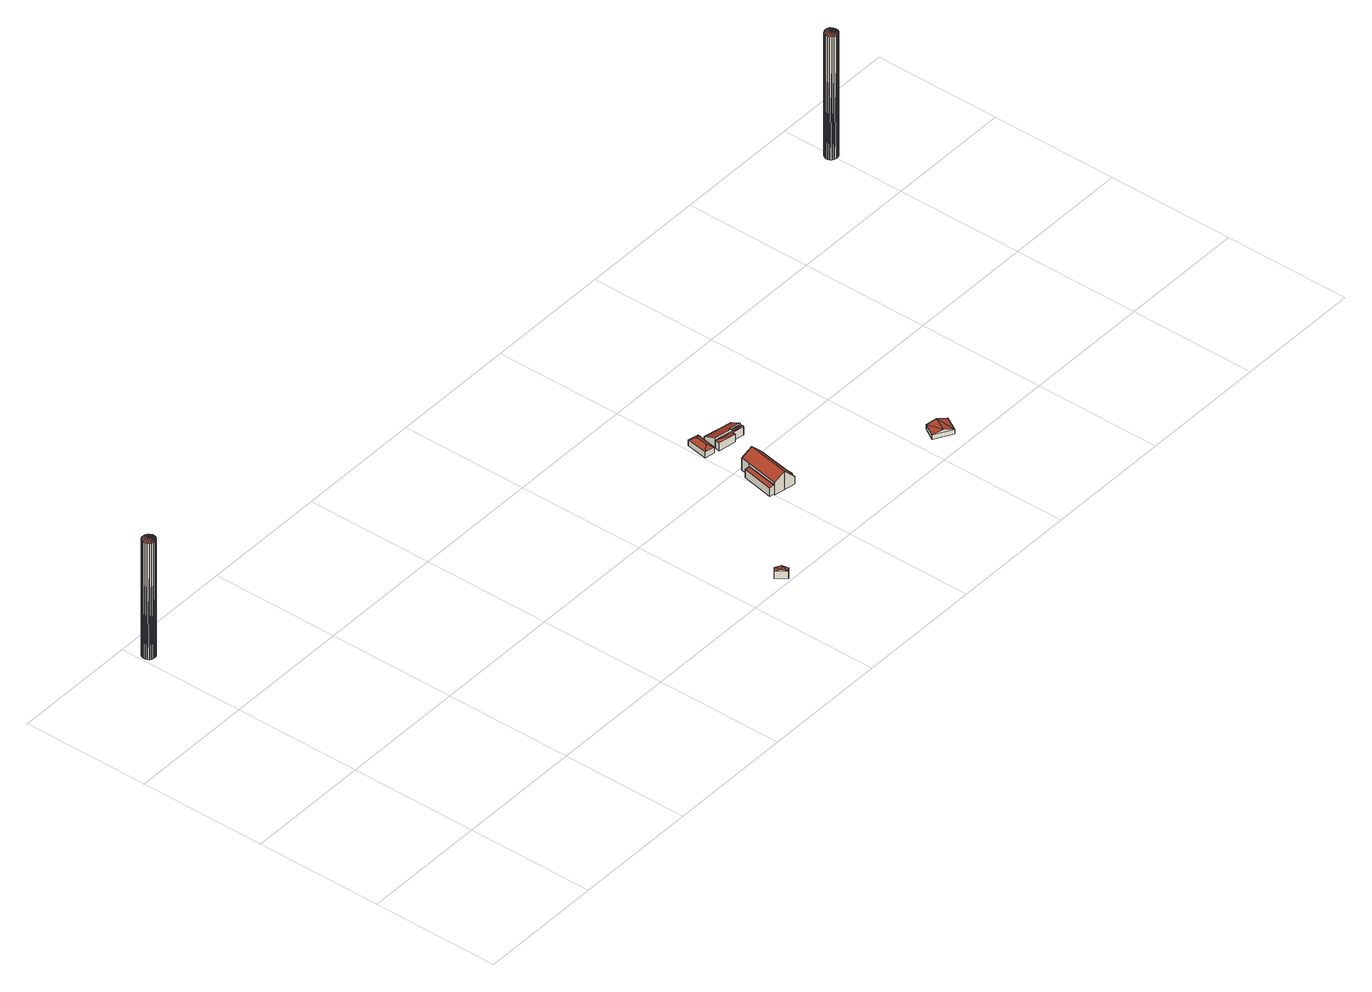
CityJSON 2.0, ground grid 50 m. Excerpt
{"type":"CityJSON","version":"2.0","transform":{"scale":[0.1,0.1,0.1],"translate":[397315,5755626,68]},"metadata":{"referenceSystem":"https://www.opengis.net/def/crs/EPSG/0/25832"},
"CityObjects":{
"building1":{"type":"Building","attributes":{"Geometrietyp2DReferenz":"1000","Gemeindeschluessel":"05515000","function":"51002_1251","roofType":"9999","measuredHeight":50.06},"geometry":[{"type":"Solid","lod":"2","boundaries":[[[[0,1,2]],[[1,3,2]],[[4,5,0]],[[5,1,0]],[[6,7,4]],[[7,5,4]],[[8,9,6]],[[9,7,6]],[[10,11,8]],[[11,9,8]],[[12,13,10]],[[13,11,10]],[[14,15,12]],[[15,13,12]],[[16,17,14]],[[17,15,14]],[[18,19,16]],[[19,17,16]],[[20,21,18]],[[21,19,18]],[[22,23,20]],[[23,21,20]],[[24,25,22]],[[25,23,22]],[[26,27,24]],[[27,25,24]],[[28,29,26]],[[29,27,26]],[[30,31,28]],[[31,29,28]],[[32,33,30]],[[33,31,30]],[[34,35,32]],[[35,33,32]],[[36,37,34]],[[37,35,34]],[[38,39,36]],[[39,37,36]],[[2,3,38]],[[3,39,38]],[[3,1,39]],[[1,5,39]],[[5,7,39]],[[7,9,39]],[[9,11,39]],[[11,13,39]],[[13,15,39]],[[15,17,39]],[[17,19,39]],[[19,21,39]],[[21,23,39]],[[23,25,39]],[[25,27,39]],[[27,29,39]],[[29,31,39]],[[31,33,39]],[[35,37,39]],[[33,35,39]],[[0,2,4]],[[2,38,4]],[[38,36,4]],[[36,34,4]],[[34,32,4]],[[32,30,4]],[[30,28,4]],[[28,26,4]],[[26,24,4]],[[24,22,4]],[[22,20,4]],[[20,18,4]],[[18,16,4]],[[16,14,4]],[[14,12,4]],[[12,10,4]],[[10,8,4]],[[8,6,4]]]],"semantics":{"surfaces":[{"type":"WallSurface"},{"type":"GroundSurface"},{"type":"RoofSurface"}],"values":[[0,0,0,0,0,0,0,0,0,0,0,0,0,0,0,0,0,0,0,0,0,0,0,0,0,0,0,0,0,0,0,0,0,0,0,0,0,0,0,0,1,1,1,1,1,1,1,1,1,1,1,1,1,1,1,1,1,1,2,2,2,2,2,2,2,2,2,2,2,2,2,2,2,2,2,2]]}}]},
"building2":{"type":"Building","attributes":{"Gemeindeschluessel":"05515000","Geometrietyp2DReferenz":"3000","function":"51009_1610","roofType":"3100","measuredHeight":3.95},"geometry":[{"type":"Solid","lod":"2","boundaries":[[[[40,41,42,43]],[[44,45,41,40]],[[46,47,45,44]],[[43,42,47,46]],[[40,48,44]],[[46,49,43]],[[49,48,40]],[[40,43,49]],[[46,44,48]],[[48,49,46]],[[41,45,47,42]]]],"semantics":{"surfaces":[{"type":"WallSurface"},{"type":"RoofSurface"},{"type":"GroundSurface"}],"values":[[0,0,0,0,0,0,1,1,1,1,2]]}}]},
"building3":{"type":"Building","attributes":{"Gemeindeschluessel":"05515000","Geometrietyp2DReferenz":"3000","function":"51009_1610","roofType":"2100","measuredHeight":3.95},"geometry":[{"type":"Solid","lod":"2","boundaries":[[[[50,51,52,53]],[[54,55,51,50]],[[56,57,55,54]],[[53,52,57,56]],[[54,50,53,56]],[[51,55,57,52]]]],"semantics":{"surfaces":[{"type":"WallSurface"},{"type":"RoofSurface"},{"type":"GroundSurface"}],"values":[[0,0,0,0,1,2]]}}]},
"building4":{"type":"Building","attributes":{"Gemeindeschluessel":"05515000","Geometrietyp2DReferenz":"3000","function":"31001_1000","roofType":"3100","measuredHeight":7.83},"address":[{"country":"Germany","locality":"Münster","thoroughfareNumber":"241","thoroughfareName":"Nottulner Landweg"}],"geometry":[{"type":"Solid","lod":"2","boundaries":[[[[58,59,60,61]],[[62,63,59,58]],[[64,65,63,62]],[[66,67,65,64]],[[68,69,67,66]],[[70,52,69,68]],[[71,57,52,70]],[[72,73,57,71]],[[74,75,73,72]],[[76,77,75,74]],[[78,79,77,76]],[[61,60,79,78]],[[72,71,70,68,66,74]],[[64,62,58,61,78,76,74,66]],[[59,63,65,67,69,52,57,73,75,77,79,60]]]],"semantics":{"surfaces":[{"type":"WallSurface"},{"type":"RoofSurface"},{"type":"GroundSurface"}],"values":[[0,0,0,0,0,0,0,0,0,0,0,0,1,1,2]]}}]},
"building5":{"type":"Building","attributes":{"Gemeindeschluessel":"05515000","Geometrietyp2DReferenz":"3000","function":"31001_2460","roofType":"5000","measuredHeight":3.46},"geometry":[{"type":"Solid","lod":"2","boundaries":[[[[80,81,82,83]],[[84,85,81,80]],[[86,87,85,84]],[[83,82,87,86]],[[86,84,88]],[[88,84,80,89]],[[80,83,89]],[[89,83,86,88]],[[81,85,87,82]]]],"semantics":{"surfaces":[{"type":"WallSurface"},{"type":"RoofSurface"},{"type":"GroundSurface"}],"values":[[0,0,0,0,1,1,1,1,2]]}}]},
"building6":{"type":"Building","attributes":{"Gemeindeschluessel":"05515000","Geometrietyp2DReferenz":"3000","function":"51009_1610","roofType":"5000","measuredHeight":3.76},"geometry":[{"type":"Solid","lod":"2","boundaries":[[[[90,91,92,93]],[[94,95,91,90]],[[96,97,95,94]],[[98,99,97,96]],[[100,101,99,98]],[[102,103,101,100]],[[104,105,103,102]],[[93,92,105,104]],[[106,96,94]],[[106,94,90]],[[106,90,93]],[[93,107,106]],[[100,98,106]],[[100,106,107]],[[102,100,107]],[[107,104,102]],[[96,106,98]],[[104,107,93]],[[91,95,97,99,101,103,105,92]]]],"semantics":{"surfaces":[{"type":"WallSurface"},{"type":"RoofSurface"},{"type":"GroundSurface"}],"values":[[0,0,0,0,0,0,0,0,1,1,1,1,1,1,1,1,0,0,2]]}}]},
"building7":{"type":"Building","attributes":{"Gemeindeschluessel":"05515000","Geometrietyp2DReferenz":"3000","function":"31001_2460","roofType":"2100","measuredHeight":4.36},"geometry":[{"type":"Solid","lod":"2","boundaries":[[[[108,109,110,111]],[[112,113,109,108]],[[114,115,113,112]],[[116,117,115,114]],[[118,119,117,116]],[[111,110,119,118]],[[116,114,112,108,111,118]],[[109,113,115,117,119,110]]]],"semantics":{"surfaces":[{"type":"WallSurface"},{"type":"RoofSurface"},{"type":"GroundSurface"}],"values":[[0,0,0,0,0,0,1,2]]}}]},
"building8":{"type":"Building","attributes":{"Gemeindeschluessel":"05515000","Geometrietyp2DReferenz":"3000","function":"51009_1611","roofType":"3100","measuredHeight":3.24},"geometry":[{"type":"Solid","lod":"2","boundaries":[[[[120,121,122,123]],[[124,125,121,120]],[[126,127,125,124]],[[123,122,127,126]],[[120,128,124]],[[126,129,123]],[[120,123,129]],[[129,128,120]],[[128,129,126]],[[126,124,128]],[[121,125,127,122]]]],"semantics":{"surfaces":[{"type":"WallSurface"},{"type":"RoofSurface"},{"type":"GroundSurface"}],"values":[[0,0,0,0,0,0,1,1,1,1,2]]}}]},
"building9":{"type":"Building","attributes":{"Geometrietyp2DReferenz":"1000","Gemeindeschluessel":"05515000","function":"51002_1251","roofType":"9999","measuredHeight":52.98},"geometry":[{"type":"Solid","lod":"2","boundaries":[[[[130,131,132]],[[131,133,132]],[[134,135,130]],[[135,131,130]],[[136,137,134]],[[137,135,134]],[[138,139,136]],[[139,137,136]],[[140,141,138]],[[141,139,138]],[[142,143,140]],[[143,141,140]],[[144,145,142]],[[145,143,142]],[[146,147,144]],[[147,145,144]],[[148,149,146]],[[149,147,146]],[[150,151,148]],[[151,149,148]],[[152,153,150]],[[153,151,150]],[[154,155,152]],[[155,153,152]],[[156,157,154]],[[157,155,154]],[[158,159,156]],[[159,157,156]],[[160,161,158]],[[161,159,158]],[[162,163,160]],[[163,161,160]],[[164,165,162]],[[165,163,162]],[[166,167,164]],[[167,165,164]],[[168,169,166]],[[169,167,166]],[[132,133,168]],[[133,169,168]],[[133,131,169]],[[131,135,169]],[[135,137,169]],[[137,139,169]],[[139,141,169]],[[141,143,169]],[[143,145,169]],[[145,147,169]],[[147,149,169]],[[149,151,169]],[[151,153,169]],[[153,155,169]],[[155,157,169]],[[157,159,169]],[[159,161,169]],[[161,163,169]],[[163,165,169]],[[165,167,169]],[[130,132,134]],[[132,168,134]],[[168,166,134]],[[166,164,134]],[[164,162,134]],[[162,160,134]],[[160,158,134]],[[158,156,134]],[[156,154,134]],[[154,152,134]],[[152,150,134]],[[150,148,134]],[[148,146,134]],[[146,144,134]],[[144,142,134]],[[142,140,134]],[[140,138,134]],[[138,136,134]]]],"semantics":{"surfaces":[{"type":"WallSurface"},{"type":"GroundSurface"},{"type":"RoofSurface"}],"values":[[0,0,0,0,0,0,0,0,0,0,0,0,0,0,0,0,0,0,0,0,0,0,0,0,0,0,0,0,0,0,0,0,0,0,0,0,0,0,0,0,1,1,1,1,1,1,1,1,1,1,1,1,1,1,1,1,1,1,2,2,2,2,2,2,2,2,2,2,2,2,2,2,2,2,2,2]]}}]}
},
"vertices":[
[54,1422,515],[54,1422,14],[50,1429,515],[50,1429,14],[57,1415,515],[57,1415,14],[57,1407,515],[57,1407,14],[54,1400,515],[54,1400,14],[50,1393,515],[50,1393,14],[43,1389,515],[43,1389,14],[36,1386,515],[36,1386,14],[28,1386,515],[28,1386,14],[20,1389,515],[20,1389,14],[14,1393,515],[14,1393,14],[10,1400,515],[10,1400,14],[7,1407,515],[7,1407,14],[7,1415,515],[7,1415,14],[10,1422,515],[10,1422,14],[14,1429,515],[14,1429,14],[20,1433,515],[20,1433,14],[28,1436,515],[28,1436,14],[36,1436,515],[36,1436,14],[43,1433,515],[43,1433,14],
[1668,54,50],[1668,54,19],[1652,41,19],[1652,41,50],[1697,15,50],[1697,15,19],[1682,3,50],[1682,3,19],[1683,35,59],[1667,22,59],
[1976,324,54],[1976,324,20],[1994,320,20],[1994,320,59],[2001,449,54],[2001,449,20],[2018,446,59],[2018,446,20],
[2095,323,42],[2095,323,20],[2097,334,20],[2097,334,42],[2083,326,54],[2083,326,20],[2078,299,54],[2078,299,20],[2035,308,98],[2035,308,20],[1993,316,71],[1993,316,20],[1994,320,71],[2018,446,71],[2025,484,71],[2025,484,20],[2068,476,98],[2068,476,20],[2110,468,54],[2110,468,20],[2085,337,54],[2085,337,20],
[1999,620,42],[1999,620,18],[2038,613,18],[2038,613,42],[2014,704,42],[2014,704,18],[2055,696,42],[2055,696,18],[2030,680,53],[2022,637,53],
[2132,614,49],[2132,614,16],[2062,628,16],[2062,628,49],[2134,624,49],[2134,624,16],[2179,616,49],[2179,616,16],[2175,598,49],[2175,598,16],[2131,606,49],[2131,606,16],[2128,595,49],[2128,595,16],[2059,608,49],[2059,608,16],[2176,602,54],[2061,624,54],
[2062,628,60],[2062,628,17],[2132,614,17],[2132,614,60],[2073,683,29],[2073,683,17],[2188,661,29],[2188,661,17],[2179,616,55],[2179,616,17],[2134,624,55],[2134,624,17],
[2612,47,46],[2612,47,26],[2643,102,26],[2643,102,46],[2543,86,46],[2543,86,26],[2573,137,46],[2573,137,26],[2578,66,58],[2608,120,58],
[3526,1311,539],[3526,1311,9],[3521,1318,539],[3521,1318,9],[3528,1304,539],[3528,1304,9],[3528,1296,539],[3528,1296,9],[3526,1289,539],[3526,1289,9],[3521,1282,539],[3521,1282,9],[3515,1278,539],[3515,1278,9],[3507,1275,539],[3507,1275,9],[3500,1275,539],[3500,1275,9],[3492,1278,539],[3492,1278,9],[3486,1282,539],[3486,1282,9],[3481,1289,539],[3481,1289,9],[3479,1296,539],[3479,1296,9],[3479,1304,539],[3479,1304,9],[3481,1311,539],[3481,1311,9],[3486,1318,539],[3486,1318,9],[3492,1322,539],[3492,1322,9],[3500,1325,539],[3500,1325,9],[3507,1325,539],[3507,1325,9],[3515,1322,539],[3515,1322,9]
]}
